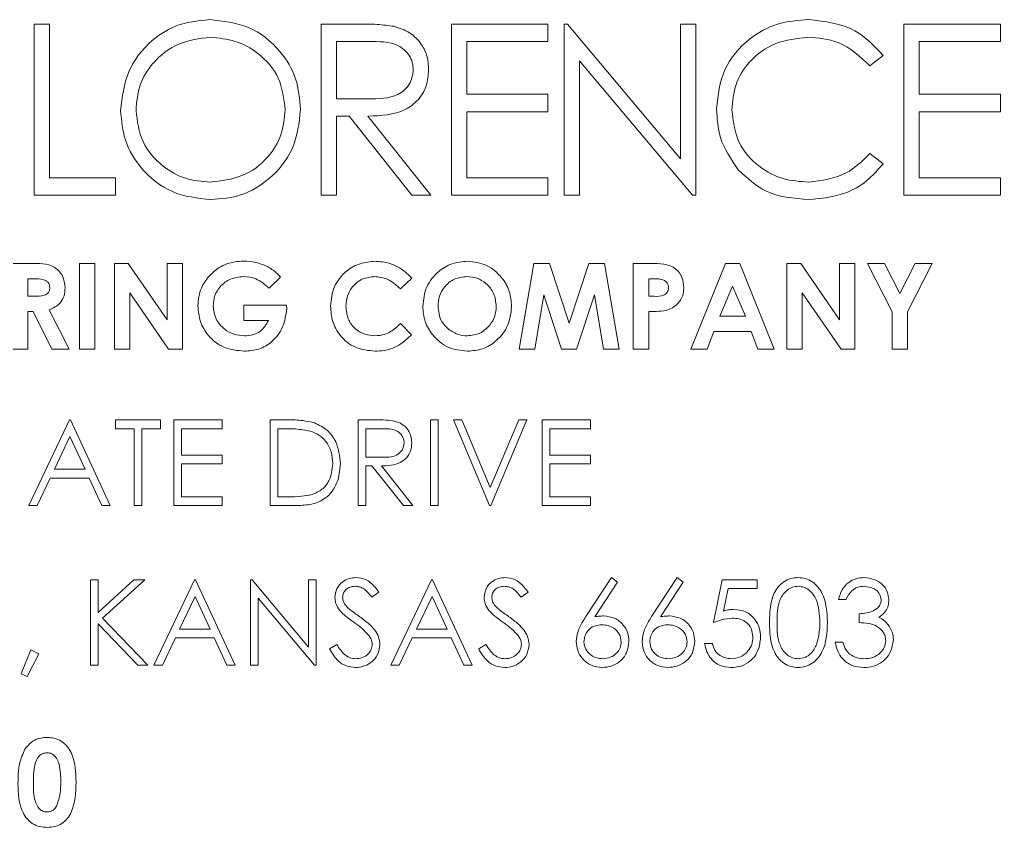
# Paper-space layout 'Layout1' of a CAD drawing. Header units: inches. Extents: x 1.4 to 42.2, y 1.7 to 32.5.
# Drawn here: x 34.5467 to 34.6756, y 29.7241 to 29.8302 of the extents above; entities that cross this region are included whole.
import ezdxf

# ---------------------------------------------------------------- set-up
doc = ezdxf.new("R2010")
doc.units = ezdxf.units.IN
doc.header["$MEASUREMENT"] = 0
doc.layers.add('SLD-0', color=179, linetype='Continuous')

psp = doc.layouts.get("Layout1")

# ---------------------------------------------------------------- linework, layer by layer
at = {"layer": 'SLD-0', "color": 179, "linetype": 'Continuous', "lineweight": 15}
for p, q in [((34.5486, 29.80716), (34.5486, 29.82966)), ((34.5486, 29.82966), (34.55061, 29.82966)), ((34.55061, 29.82966), (34.55061, 29.80947)), ((34.58633, 29.82966), (34.59083, 29.82966)), ((34.58633, 29.80716), (34.58633, 29.82966)), ((34.60346, 29.82966), (34.61615, 29.82966)), ((34.60346, 29.80716), (34.60346, 29.82966)), ((34.61615, 29.82966), (34.61615, 29.82735)), ((34.61829, 29.82966), (34.61871, 29.82966)), ((34.61829, 29.80716), (34.61829, 29.82966)), ((34.61871, 29.82966), (34.63358, 29.81195)), ((34.63358, 29.81195), (34.63358, 29.82966)), ((34.63358, 29.82966), (34.6356, 29.82966)), ((34.6356, 29.82966), (34.6356, 29.80716)), ((34.66294, 29.82966), (34.67563, 29.82966)), ((34.66294, 29.80716), (34.66294, 29.82966)), ((34.67563, 29.82966), (34.67563, 29.82735)), ((34.59256, 29.82735), (34.58835, 29.82735)), ((34.58835, 29.82735), (34.58835, 29.81985)), ((34.61615, 29.82735), (34.60548, 29.82735)), ((34.60548, 29.82735), (34.60548, 29.82043)), ((34.67563, 29.82735), (34.66496, 29.82735)), ((34.66496, 29.82735), (34.66496, 29.82043)), ((34.66023, 29.82553), (34.65846, 29.82418)), ((34.63514, 29.80716), (34.62031, 29.82483)), ((34.62031, 29.82483), (34.62031, 29.80716)), ((34.60548, 29.82043), (34.61615, 29.82043)), ((34.61615, 29.82043), (34.61615, 29.81812)), ((34.66496, 29.82043), (34.67563, 29.82043)), ((34.67563, 29.82043), (34.67563, 29.81812)), ((34.58835, 29.81985), (34.59246, 29.81982)), ((34.58999, 29.81755), (34.58835, 29.81755)), ((34.58835, 29.81755), (34.58835, 29.80716)), ((34.59825, 29.80716), (34.58999, 29.81755)), ((34.59248, 29.81755), (34.60075, 29.80716)), ((34.61615, 29.81812), (34.60548, 29.81812)), ((34.60548, 29.81812), (34.60548, 29.80947)), ((34.67563, 29.81812), (34.66496, 29.81812)), ((34.66496, 29.81812), (34.66496, 29.80947)), ((34.65846, 29.81264), (34.66023, 29.8113)), ((34.55061, 29.80947), (34.55927, 29.80947)), ((34.55927, 29.80947), (34.55927, 29.80716)), ((34.60548, 29.80947), (34.61615, 29.80947)), ((34.61615, 29.80947), (34.61615, 29.80716)), ((34.66496, 29.80947), (34.67563, 29.80947)), ((34.67563, 29.80947), (34.67563, 29.80716)), ((34.55927, 29.80716), (34.5486, 29.80716)), ((34.58835, 29.80716), (34.58633, 29.80716)), ((34.60075, 29.80716), (34.59825, 29.80716)), ((34.61615, 29.80716), (34.60346, 29.80716)), ((34.62031, 29.80716), (34.61829, 29.80716)), ((34.6356, 29.80716), (34.63514, 29.80716)), ((34.67563, 29.80716), (34.66294, 29.80716)), ((34.54574, 29.79821), (34.54809, 29.79821)), ((34.55454, 29.79821), (34.55656, 29.79821)), ((34.55454, 29.78696), (34.55454, 29.79821)), ((34.55656, 29.79821), (34.55656, 29.78696)), ((34.55915, 29.79821), (34.56097, 29.79821)), ((34.55915, 29.78696), (34.55915, 29.79821)), ((34.56097, 29.79821), (34.56607, 29.79081)), ((34.56607, 29.79081), (34.56607, 29.79821)), ((34.56607, 29.79821), (34.56809, 29.79821)), ((34.56809, 29.79821), (34.56809, 29.78696)), ((34.61237, 29.78696), (34.61427, 29.79821)), ((34.61427, 29.79821), (34.61637, 29.79821)), ((34.61637, 29.79821), (34.61894, 29.79037)), ((34.61894, 29.79037), (34.62152, 29.79821)), ((34.62152, 29.79821), (34.6236, 29.79821)), ((34.6236, 29.79821), (34.6255, 29.78696)), ((34.62737, 29.79821), (34.62963, 29.79821)), ((34.62737, 29.78696), (34.62737, 29.79821)), ((34.63494, 29.78696), (34.63949, 29.79821)), ((34.63949, 29.79821), (34.64136, 29.79821)), ((34.64136, 29.79821), (34.64591, 29.78696)), ((34.64757, 29.79821), (34.64938, 29.79821)), ((34.64757, 29.78696), (34.64757, 29.79821)), ((34.64938, 29.79821), (34.65449, 29.79081)), ((34.65449, 29.79821), (34.65651, 29.79821)), ((34.65449, 29.79081), (34.65449, 29.79821)), ((34.65651, 29.79821), (34.65651, 29.78696)), ((34.65817, 29.79821), (34.66041, 29.79821)), ((34.66141, 29.79184), (34.65817, 29.79821)), ((34.66041, 29.79821), (34.66242, 29.79427)), ((34.66242, 29.79427), (34.66443, 29.79821)), ((34.66668, 29.79821), (34.66343, 29.79184)), ((34.66443, 29.79821), (34.66668, 29.79821)), ((34.54844, 29.79619), (34.54776, 29.79619)), ((34.54776, 29.79619), (34.54776, 29.79389)), ((34.581, 29.79642), (34.57947, 29.79496)), ((34.59824, 29.79626), (34.59676, 29.79485)), ((34.63003, 29.79619), (34.62939, 29.79619)), ((34.62939, 29.79619), (34.62939, 29.79389)), ((34.56626, 29.78696), (34.56117, 29.79434)), ((34.56117, 29.79434), (34.56117, 29.78696)), ((34.64043, 29.7952), (34.63874, 29.79129)), ((34.64211, 29.79129), (34.64043, 29.7952)), ((34.65468, 29.78696), (34.64958, 29.79434)), ((34.64958, 29.79434), (34.64958, 29.78696)), ((34.54776, 29.79389), (34.54854, 29.79389)), ((34.61562, 29.79407), (34.61442, 29.78696)), ((34.61794, 29.78696), (34.61562, 29.79407)), ((34.62225, 29.79407), (34.61991, 29.78696)), ((34.62345, 29.78696), (34.62225, 29.79407)), ((34.62939, 29.79389), (34.63011, 29.79389)), ((34.54844, 29.79187), (34.54776, 29.79187)), ((34.54776, 29.79187), (34.54776, 29.78696)), ((34.55092, 29.78696), (34.54844, 29.79187)), ((34.55057, 29.7921), (34.55317, 29.78696)), ((34.57617, 29.79071), (34.57617, 29.79273)), ((34.57617, 29.79273), (34.58178, 29.79273)), ((34.58178, 29.79273), (34.5818, 29.79225)), ((34.62939, 29.79187), (34.62939, 29.78696)), ((34.66141, 29.78696), (34.66141, 29.79184)), ((34.66343, 29.79184), (34.66343, 29.78696)), ((34.5794, 29.79071), (34.57617, 29.79071)), ((34.63874, 29.79129), (34.64211, 29.79129)), ((34.59676, 29.79033), (34.59819, 29.78882)), ((34.63797, 29.78927), (34.6371, 29.78696)), ((34.64288, 29.78927), (34.63797, 29.78927)), ((34.64375, 29.78696), (34.64288, 29.78927)), ((34.54776, 29.78696), (34.54574, 29.78696)), ((34.55317, 29.78696), (34.55092, 29.78696)), ((34.55656, 29.78696), (34.55454, 29.78696)), ((34.56117, 29.78696), (34.55915, 29.78696)), ((34.56809, 29.78696), (34.56626, 29.78696)), ((34.61442, 29.78696), (34.61237, 29.78696)), ((34.61991, 29.78696), (34.61794, 29.78696)), ((34.6255, 29.78696), (34.62345, 29.78696)), ((34.62939, 29.78696), (34.62737, 29.78696)), ((34.6371, 29.78696), (34.63494, 29.78696)), ((34.64591, 29.78696), (34.64375, 29.78696)), ((34.64958, 29.78696), (34.64757, 29.78696)), ((34.65651, 29.78696), (34.65468, 29.78696)), ((34.66343, 29.78696), (34.66141, 29.78696)), ((34.5479, 29.7664), (34.55324, 29.77765)), ((34.55324, 29.77765), (34.55338, 29.77765)), ((34.55338, 29.77765), (34.55857, 29.7664)), ((34.5593, 29.77765), (34.56521, 29.77765)), ((34.5593, 29.77649), (34.5593, 29.77765)), ((34.56521, 29.77765), (34.56521, 29.77649)), ((34.56694, 29.7664), (34.56694, 29.77765)), ((34.56694, 29.77765), (34.57329, 29.77765)), ((34.57329, 29.77765), (34.57329, 29.77649)), ((34.57963, 29.7664), (34.57963, 29.77765)), ((34.57963, 29.77765), (34.5819, 29.77765)), ((34.59117, 29.77765), (34.59342, 29.77765)), ((34.59117, 29.7664), (34.59117, 29.77765)), ((34.60069, 29.77765), (34.6017, 29.77765)), ((34.60069, 29.7664), (34.60069, 29.77765)), ((34.6017, 29.77765), (34.6017, 29.7664)), ((34.60372, 29.77765), (34.6048, 29.77765)), ((34.60848, 29.7664), (34.60372, 29.77765)), ((34.6048, 29.77765), (34.60855, 29.76878)), ((34.60855, 29.76878), (34.6123, 29.77765)), ((34.61338, 29.77765), (34.60862, 29.7664)), ((34.6123, 29.77765), (34.61338, 29.77765)), ((34.6154, 29.7664), (34.6154, 29.77765)), ((34.6154, 29.77765), (34.62175, 29.77765)), ((34.62175, 29.77765), (34.62175, 29.77649)), ((34.56175, 29.77649), (34.5593, 29.77649)), ((34.56175, 29.7664), (34.56175, 29.77649)), ((34.56276, 29.77649), (34.56276, 29.7664)), ((34.56521, 29.77649), (34.56276, 29.77649)), ((34.56795, 29.77649), (34.56795, 29.77303)), ((34.57329, 29.77649), (34.56795, 29.77649)), ((34.58143, 29.77649), (34.58064, 29.77649)), ((34.58064, 29.77649), (34.58064, 29.76755)), ((34.59429, 29.77649), (34.59218, 29.77649)), ((34.59218, 29.77649), (34.59218, 29.77274)), ((34.61641, 29.77649), (34.61641, 29.77303)), ((34.62175, 29.77649), (34.61641, 29.77649)), ((34.5533, 29.77545), (34.55126, 29.77116)), ((34.55528, 29.77116), (34.5533, 29.77545)), ((34.56795, 29.77303), (34.57329, 29.77303)), ((34.57329, 29.77303), (34.57329, 29.77188)), ((34.59218, 29.77274), (34.59424, 29.77273)), ((34.61641, 29.77303), (34.62175, 29.77303)), ((34.62175, 29.77303), (34.62175, 29.77188)), ((34.55126, 29.77116), (34.55528, 29.77116)), ((34.57329, 29.77188), (34.56795, 29.77188)), ((34.56795, 29.77188), (34.56795, 29.76755)), ((34.593, 29.77159), (34.59218, 29.77159)), ((34.59218, 29.77159), (34.59218, 29.7664)), ((34.59713, 29.7664), (34.593, 29.77159)), ((34.59425, 29.77159), (34.59838, 29.7664)), ((34.62175, 29.77188), (34.61641, 29.77188)), ((34.61641, 29.77188), (34.61641, 29.76755)), ((34.55071, 29.77), (34.549, 29.7664)), ((34.55581, 29.77), (34.55071, 29.77)), ((34.55748, 29.7664), (34.55581, 29.77)), ((34.56795, 29.76755), (34.57329, 29.76755)), ((34.57329, 29.76755), (34.57329, 29.7664)), ((34.58064, 29.76755), (34.58193, 29.76755)), ((34.61641, 29.76755), (34.62175, 29.76755)), ((34.62175, 29.76755), (34.62175, 29.7664)), ((34.549, 29.7664), (34.5479, 29.7664)), ((34.55857, 29.7664), (34.55748, 29.7664)), ((34.56276, 29.7664), (34.56175, 29.7664)), ((34.57329, 29.7664), (34.56694, 29.7664)), ((34.58312, 29.7664), (34.57963, 29.7664)), ((34.59218, 29.7664), (34.59117, 29.7664)), ((34.59838, 29.7664), (34.59713, 29.7664)), ((34.6017, 29.7664), (34.60069, 29.7664)), ((34.60862, 29.7664), (34.60848, 29.7664)), ((34.62175, 29.7664), (34.6154, 29.7664)), ((34.62113, 29.7518), (34.62449, 29.75694)), ((34.62449, 29.75694), (34.62527, 29.75632)), ((34.62978, 29.7518), (34.63314, 29.75694)), ((34.63314, 29.75694), (34.63392, 29.75632)), ((34.55598, 29.75665), (34.55699, 29.75665)), ((34.55598, 29.7454), (34.55598, 29.75665)), ((34.55699, 29.75665), (34.55699, 29.75236)), ((34.55699, 29.75236), (34.56168, 29.75665)), ((34.56312, 29.75665), (34.55759, 29.7516)), ((34.56168, 29.75665), (34.56312, 29.75665)), ((34.56434, 29.7454), (34.56968, 29.75665)), ((34.56968, 29.75665), (34.56982, 29.75665)), ((34.56982, 29.75665), (34.57502, 29.7454)), ((34.57704, 29.75665), (34.57725, 29.75665)), ((34.57704, 29.7454), (34.57704, 29.75665)), ((34.57725, 29.75665), (34.58468, 29.74779)), ((34.58468, 29.74779), (34.58468, 29.75665)), ((34.58468, 29.75665), (34.58569, 29.75665)), ((34.58569, 29.75665), (34.58569, 29.7454)), ((34.5955, 29.7454), (34.60083, 29.75665)), ((34.60083, 29.75665), (34.60098, 29.75665)), ((34.60098, 29.75665), (34.60617, 29.7454)), ((34.62527, 29.75632), (34.62229, 29.75178)), ((34.63392, 29.75632), (34.63095, 29.75178)), ((34.6379, 29.75102), (34.63906, 29.75665)), ((34.63906, 29.75665), (34.64367, 29.75665)), ((34.64367, 29.75665), (34.64367, 29.75549)), ((34.56974, 29.75445), (34.5677, 29.75016)), ((34.57172, 29.75016), (34.56974, 29.75445)), ((34.59391, 29.75503), (34.593, 29.75434)), ((34.6009, 29.75445), (34.59886, 29.75016)), ((34.60288, 29.75016), (34.6009, 29.75445)), ((34.61353, 29.75503), (34.61261, 29.75434)), ((34.63984, 29.75549), (34.63924, 29.75253)), ((34.64367, 29.75549), (34.63984, 29.75549)), ((34.58546, 29.7454), (34.57805, 29.75423)), ((34.57805, 29.75423), (34.57805, 29.7454)), ((34.65535, 29.75405), (34.65434, 29.75405)), ((34.65708, 29.75102), (34.65708, 29.75218)), ((34.56221, 29.7454), (34.55699, 29.75083)), ((34.55699, 29.75083), (34.55699, 29.7454)), ((34.55759, 29.7516), (34.56355, 29.7454)), ((34.5677, 29.75016), (34.57172, 29.75016)), ((34.59886, 29.75016), (34.60288, 29.75016)), ((34.56716, 29.749), (34.56545, 29.7454)), ((34.57226, 29.749), (34.56716, 29.749)), ((34.57392, 29.7454), (34.57226, 29.749)), ((34.58742, 29.74757), (34.58837, 29.74814)), ((34.59831, 29.749), (34.5966, 29.7454)), ((34.60341, 29.749), (34.59831, 29.749)), ((34.60507, 29.7454), (34.60341, 29.749)), ((34.60704, 29.74757), (34.60799, 29.74814)), ((34.63675, 29.74828), (34.63776, 29.74828)), ((34.65391, 29.74843), (34.65492, 29.74843)), ((34.54689, 29.74428), (34.54817, 29.74742)), ((34.5492, 29.74692), (34.54765, 29.74395)), ((34.54817, 29.74742), (34.5492, 29.74692)), ((34.55699, 29.7454), (34.55598, 29.7454)), ((34.56355, 29.7454), (34.56221, 29.7454)), ((34.56545, 29.7454), (34.56434, 29.7454)), ((34.57502, 29.7454), (34.57392, 29.7454)), ((34.57805, 29.7454), (34.57704, 29.7454)), ((34.58569, 29.7454), (34.58546, 29.7454)), ((34.5966, 29.7454), (34.5955, 29.7454)), ((34.60617, 29.7454), (34.60507, 29.7454)), ((34.54765, 29.74395), (34.54689, 29.74428))]:
    psp.add_line(p, q, dxfattribs=at)
for points, knots in [([(34.55996, 29.81831), (34.56017, 29.82005), (34.56058, 29.82352), (34.56366, 29.82748), (34.56755, 29.82983), (34.57028, 29.8301), (34.57164, 29.83024)], [0, 0, 0, 0, 0.279737, 0.559332, 0.77968, 1, 1, 1, 1]), ([(34.57164, 29.83024), (34.57341, 29.83005), (34.57693, 29.82968), (34.58087, 29.82649), (34.58327, 29.82257), (34.5835, 29.81981), (34.58361, 29.81842)], [0, 0, 0, 0, 0.279771, 0.559363, 0.779571, 1, 1, 1, 1]), ([(34.59083, 29.82966), (34.59178, 29.82967), (34.59349, 29.82967), (34.59518, 29.82945), (34.59593, 29.82936)], [0, 0, 0, 0, 0.56024, 1, 1, 1, 1]), ([(34.59593, 29.82936), (34.59663, 29.82912), (34.59804, 29.82865), (34.59953, 29.82714), (34.60035, 29.82539), (34.60042, 29.82423), (34.60046, 29.82365)], [0, 0, 0, 0, 0.279795, 0.5595, 0.779628, 1, 1, 1, 1]), ([(34.63831, 29.81854), (34.63851, 29.82031), (34.63892, 29.82383), (34.64225, 29.8277), (34.64626, 29.82993), (34.64903, 29.83014), (34.65041, 29.83024)], [0, 0, 0, 0, 0.27951, 0.559074, 0.779371, 1, 1, 1, 1]), ([(34.65041, 29.83024), (34.65257, 29.83), (34.65643, 29.82957), (34.65907, 29.82677), (34.66023, 29.82553)], [0, 0, 0, 0, 0.55952, 1, 1, 1, 1]), ([(34.57174, 29.82793), (34.57032, 29.82775), (34.56748, 29.82738), (34.56423, 29.82487), (34.56229, 29.82168), (34.56208, 29.81944), (34.56198, 29.81832)], [0, 0, 0, 0, 0.279628, 0.559351, 0.779628, 1, 1, 1, 1]), ([(34.5816, 29.81843), (34.58142, 29.81985), (34.58108, 29.82271), (34.57834, 29.82581), (34.5751, 29.8276), (34.57286, 29.82782), (34.57174, 29.82793)], [0, 0, 0, 0, 0.279466, 0.558871, 0.779515, 1, 1, 1, 1]), ([(34.65029, 29.82793), (34.64885, 29.82777), (34.64598, 29.82744), (34.64263, 29.825), (34.64063, 29.82179), (34.64043, 29.81952), (34.64033, 29.81839)], [0, 0, 0, 0, 0.279856, 0.559519, 0.779681, 1, 1, 1, 1]), ([(34.65846, 29.82418), (34.65716, 29.82539), (34.65483, 29.82756), (34.65168, 29.82782), (34.65029, 29.82793)], [0, 0, 0, 0, 0.558425, 1, 1, 1, 1]), ([(34.59844, 29.82365), (34.59842, 29.82398), (34.59837, 29.82464), (34.59792, 29.82554), (34.59729, 29.8263), (34.59562, 29.8274), (34.59392, 29.82737), (34.59256, 29.82735)], [0, 0, 0, 0, 0.125306, 0.250608, 0.375961, 0.501276, 1, 1, 1, 1]), ([(34.59246, 29.81982), (34.59385, 29.81983), (34.59558, 29.81983), (34.59728, 29.82093), (34.59818, 29.82197), (34.59834, 29.82298), (34.59844, 29.82365)], [0, 0, 0, 0, 0.499824, 0.625497, 0.751221, 1, 1, 1, 1]), ([(34.60046, 29.82365), (34.6004, 29.82293), (34.60028, 29.82151), (34.59917, 29.81962), (34.59664, 29.81773), (34.59419, 29.81762), (34.59248, 29.81755)], [0, 0, 0, 0, 0.187133, 0.373987, 0.56091, 1, 1, 1, 1]), ([(34.57182, 29.80659), (34.57008, 29.80678), (34.56659, 29.80716), (34.56271, 29.81034), (34.56032, 29.81421), (34.56008, 29.81694), (34.55996, 29.81831)], [0, 0, 0, 0, 0.279663, 0.559351, 0.779635, 1, 1, 1, 1]), ([(34.56198, 29.81832), (34.56215, 29.8169), (34.5625, 29.81407), (34.56522, 29.81101), (34.5684, 29.80917), (34.57063, 29.80898), (34.57174, 29.80889)], [0, 0, 0, 0, 0.279413, 0.559077, 0.779478, 1, 1, 1, 1]), ([(34.57174, 29.80889), (34.57317, 29.80906), (34.57603, 29.80938), (34.57934, 29.81185), (34.58128, 29.81505), (34.58149, 29.8173), (34.5816, 29.81843)], [0, 0, 0, 0, 0.279832, 0.559387, 0.779669, 1, 1, 1, 1]), ([(34.58361, 29.81842), (34.58342, 29.81668), (34.58302, 29.81318), (34.57982, 29.80931), (34.57594, 29.80694), (34.5732, 29.8067), (34.57182, 29.80659)], [0, 0, 0, 0, 0.2796356, 0.5593411, 0.7795959, 1, 1, 1, 1]), ([(34.64116, 29.81052), (34.64023, 29.81188), (34.63856, 29.81432), (34.63839, 29.81725), (34.63831, 29.81854)], [0, 0, 0, 0, 0.559028, 1, 1, 1, 1]), ([(34.64033, 29.81839), (34.6405, 29.81693), (34.64084, 29.81402), (34.64366, 29.81089), (34.647, 29.80913), (34.64928, 29.80897), (34.65043, 29.80889)], [0, 0, 0, 0, 0.279433, 0.558917, 0.779285, 1, 1, 1, 1]), ([(34.65043, 29.80889), (34.65217, 29.80911), (34.65528, 29.80949), (34.65749, 29.81168), (34.65846, 29.81264)], [0, 0, 0, 0, 0.558779, 1, 1, 1, 1]), ([(34.66023, 29.8113), (34.65954, 29.81051), (34.65815, 29.80892), (34.65481, 29.80701), (34.6521, 29.80675), (34.65044, 29.80659)], [0, 0, 0, 0, 0.280412, 0.560799, 1, 1, 1, 1]), ([(34.65044, 29.80659), (34.64845, 29.80675), (34.64489, 29.80705), (34.6423, 29.80946), (34.64116, 29.81052)], [0, 0, 0, 0, 0.559801, 1, 1, 1, 1]), ([(34.54809, 29.79821), (34.5492, 29.79823), (34.5506, 29.79824), (34.55187, 29.79724), (34.55251, 29.79636), (34.5526, 29.79556), (34.55266, 29.79502)], [0, 0, 0, 0, 0.499006, 0.624642, 0.750355, 1, 1, 1, 1]), ([(34.57159, 29.79653), (34.57201, 29.79694), (34.5727, 29.79761), (34.57392, 29.79817), (34.57502, 29.79846), (34.57577, 29.79849), (34.57615, 29.7985)], [0, 0, 0, 0, 0.339488, 0.559583, 0.779759, 1, 1, 1, 1]), ([(34.57615, 29.7985), (34.57667, 29.79848), (34.57762, 29.79843), (34.5785, 29.79811), (34.57889, 29.79797)], [0, 0, 0, 0, 0.559869, 1, 1, 1, 1]), ([(34.58757, 29.79261), (34.58765, 29.79348), (34.58783, 29.79522), (34.58943, 29.79717), (34.59139, 29.7983), (34.59276, 29.79844), (34.59344, 29.7985)], [0, 0, 0, 0, 0.279818, 0.559034, 0.779561, 1, 1, 1, 1]), ([(34.59344, 29.7985), (34.59406, 29.79845), (34.59508, 29.79836), (34.59639, 29.79779), (34.59741, 29.79714), (34.59796, 29.79655), (34.59824, 29.79626)], [0, 0, 0, 0, 0.339469, 0.559682, 0.779853, 1, 1, 1, 1]), ([(34.59968, 29.79259), (34.59979, 29.79346), (34.59999, 29.79519), (34.60157, 29.79713), (34.6035, 29.7983), (34.60486, 29.79843), (34.60554, 29.7985)], [0, 0, 0, 0, 0.279629, 0.559212, 0.779671, 1, 1, 1, 1]), ([(34.60554, 29.7985), (34.60641, 29.79839), (34.60815, 29.79818), (34.61004, 29.79654), (34.6112, 29.7946), (34.61131, 29.79324), (34.61136, 29.79256)], [0, 0, 0, 0, 0.279367, 0.559182, 0.779517, 1, 1, 1, 1]), ([(34.62963, 29.79821), (34.63021, 29.79821), (34.63136, 29.7982), (34.63297, 29.79767), (34.63389, 29.79639), (34.63397, 29.79548), (34.63401, 29.79502)], [0, 0, 0, 0, 0.28183, 0.560225, 0.779694, 1, 1, 1, 1]), ([(34.57889, 29.79797), (34.57933, 29.79774), (34.58011, 29.79733), (34.58073, 29.7967), (34.581, 29.79642)], [0, 0, 0, 0, 0.559431, 1, 1, 1, 1]), ([(34.55064, 29.79505), (34.55063, 29.79516), (34.55061, 29.7954), (34.55043, 29.7957), (34.55016, 29.79594), (34.54951, 29.79622), (34.54892, 29.79621), (34.54844, 29.79619)], [0, 0, 0, 0, 0.124898, 0.249761, 0.37487, 0.500001, 1, 1, 1, 1]), ([(34.57011, 29.79265), (34.57019, 29.79345), (34.57033, 29.79489), (34.5712, 29.79603), (34.57159, 29.79653)], [0, 0, 0, 0, 0.559332, 1, 1, 1, 1]), ([(34.57609, 29.79648), (34.57551, 29.79642), (34.57436, 29.7963), (34.57306, 29.79528), (34.57225, 29.79401), (34.57217, 29.7931), (34.57213, 29.79265)], [0, 0, 0, 0, 0.279799, 0.559406, 0.779644, 1, 1, 1, 1]), ([(34.57947, 29.79496), (34.57892, 29.79544), (34.57794, 29.7963), (34.57666, 29.79643), (34.57609, 29.79648)], [0, 0, 0, 0, 0.559564, 1, 1, 1, 1]), ([(34.59336, 29.79648), (34.59279, 29.79642), (34.59166, 29.79629), (34.59042, 29.79522), (34.58969, 29.79394), (34.58962, 29.79306), (34.58958, 29.79261)], [0, 0, 0, 0, 0.279517, 0.559147, 0.779453, 1, 1, 1, 1]), ([(34.59676, 29.79485), (34.59621, 29.79536), (34.59524, 29.79626), (34.59394, 29.79642), (34.59336, 29.79648)], [0, 0, 0, 0, 0.560027, 1, 1, 1, 1]), ([(34.60551, 29.79648), (34.60494, 29.79642), (34.60379, 29.79629), (34.60253, 29.79522), (34.6018, 29.79392), (34.60173, 29.79302), (34.6017, 29.79257)], [0, 0, 0, 0, 0.2795956, 0.5591239, 0.7793435, 1, 1, 1, 1]), ([(34.60934, 29.79258), (34.60928, 29.79315), (34.60916, 29.7943), (34.60812, 29.79557), (34.60686, 29.79636), (34.60596, 29.79644), (34.60551, 29.79648)], [0, 0, 0, 0, 0.279757, 0.559474, 0.779669, 1, 1, 1, 1]), ([(34.63146, 29.79597), (34.6312, 29.79605), (34.63073, 29.7962), (34.63024, 29.7962), (34.63003, 29.79619)], [0, 0, 0, 0, 0.558529, 1, 1, 1, 1]), ([(34.63199, 29.79502), (34.63198, 29.79513), (34.63197, 29.79534), (34.63182, 29.79571), (34.6316, 29.79587), (34.63146, 29.79597)], [0, 0, 0, 0, 0.2812872, 0.5618577, 1, 1, 1, 1]), ([(34.54854, 29.79389), (34.549, 29.79389), (34.54958, 29.7939), (34.55022, 29.79415), (34.55048, 29.79438), (34.55062, 29.7947), (34.55064, 29.79493), (34.55064, 29.79505)], [0, 0, 0, 0, 0.500152, 0.625307, 0.749979, 0.874798, 1, 1, 1, 1]), ([(34.55266, 29.79502), (34.55264, 29.79466), (34.55259, 29.79394), (34.55195, 29.79275), (34.55109, 29.79235), (34.55057, 29.7921)], [0, 0, 0, 0, 0.281134, 0.561323, 1, 1, 1, 1]), ([(34.63011, 29.79389), (34.63054, 29.79387), (34.63108, 29.79386), (34.63163, 29.79417), (34.63184, 29.79441), (34.63197, 29.79471), (34.63198, 29.79492), (34.63199, 29.79502)], [0, 0, 0, 0, 0.499366, 0.624528, 0.749757, 0.874798, 1, 1, 1, 1]), ([(34.63401, 29.79502), (34.63398, 29.79463), (34.63392, 29.79387), (34.63332, 29.79294), (34.63254, 29.79234), (34.63197, 29.79214), (34.63168, 29.79204)], [0, 0, 0, 0, 0.2799649, 0.5592612, 0.7795532, 1, 1, 1, 1]), ([(34.5762, 29.78668), (34.57531, 29.78676), (34.57352, 29.78694), (34.57148, 29.78853), (34.57032, 29.79055), (34.57018, 29.79195), (34.57011, 29.79265)], [0, 0, 0, 0, 0.2799283, 0.5591487, 0.7795459, 1, 1, 1, 1]), ([(34.57213, 29.79265), (34.57221, 29.79205), (34.57235, 29.79086), (34.57349, 29.78956), (34.57484, 29.78881), (34.57577, 29.78873), (34.57624, 29.78869)], [0, 0, 0, 0, 0.279413, 0.559121, 0.77944, 1, 1, 1, 1]), ([(34.5818, 29.79225), (34.58168, 29.79143), (34.58146, 29.78979), (34.58002, 29.7879), (34.57815, 29.78682), (34.57685, 29.78672), (34.5762, 29.78668)], [0, 0, 0, 0, 0.279581, 0.559358, 0.779434, 1, 1, 1, 1]), ([(34.59341, 29.78668), (34.59253, 29.78676), (34.59078, 29.78694), (34.58881, 29.78854), (34.58771, 29.79054), (34.58761, 29.79192), (34.58757, 29.79261)], [0, 0, 0, 0, 0.279828, 0.559131, 0.779377, 1, 1, 1, 1]), ([(34.58958, 29.79261), (34.58964, 29.79204), (34.58974, 29.79089), (34.59075, 29.78956), (34.59205, 29.78881), (34.59295, 29.78873), (34.5934, 29.78869)], [0, 0, 0, 0, 0.280045, 0.559233, 0.779527, 1, 1, 1, 1]), ([(34.60556, 29.78668), (34.60469, 29.78677), (34.60294, 29.78696), (34.60103, 29.7886), (34.59986, 29.79054), (34.59974, 29.79191), (34.59968, 29.79259)], [0, 0, 0, 0, 0.279621, 0.559167, 0.779556, 1, 1, 1, 1]), ([(34.6017, 29.79257), (34.60177, 29.79191), (34.60188, 29.79074), (34.60272, 29.78992), (34.60308, 29.78956)], [0, 0, 0, 0, 0.559398, 1, 1, 1, 1]), ([(34.60555, 29.78869), (34.60612, 29.78876), (34.60726, 29.7889), (34.60849, 29.78997), (34.60924, 29.79124), (34.60931, 29.79214), (34.60934, 29.79258)], [0, 0, 0, 0, 0.279468, 0.559204, 0.77949, 1, 1, 1, 1]), ([(34.61136, 29.79256), (34.61127, 29.79169), (34.61108, 29.78997), (34.6095, 29.78804), (34.60759, 29.78685), (34.60624, 29.78673), (34.60556, 29.78668)], [0, 0, 0, 0, 0.279676, 0.559361, 0.77962, 1, 1, 1, 1]), ([(34.63168, 29.79204), (34.63126, 29.79198), (34.6305, 29.79187), (34.62973, 29.79187), (34.62939, 29.79187)], [0, 0, 0, 0, 0.559604, 1, 1, 1, 1]), ([(34.57624, 29.78869), (34.57662, 29.78872), (34.57736, 29.78876), (34.57861, 29.78935), (34.5791, 29.7902), (34.5794, 29.79071)], [0, 0, 0, 0, 0.281122, 0.561412, 1, 1, 1, 1]), ([(34.5934, 29.78869), (34.59384, 29.78873), (34.59456, 29.78878), (34.59547, 29.78923), (34.59615, 29.78974), (34.59656, 29.79013), (34.59676, 29.79033)], [0, 0, 0, 0, 0.339419, 0.559373, 0.779603, 1, 1, 1, 1]), ([(34.60308, 29.78956), (34.60351, 29.78928), (34.60426, 29.78878), (34.60516, 29.78872), (34.60555, 29.78869)], [0, 0, 0, 0, 0.55937, 1, 1, 1, 1]), ([(34.59819, 29.78882), (34.59774, 29.7884), (34.597, 29.78772), (34.59575, 29.78704), (34.5946, 29.78672), (34.5938, 29.78669), (34.59341, 29.78668)], [0, 0, 0, 0, 0.340047, 0.559982, 0.779921, 1, 1, 1, 1]), ([(34.5819, 29.77765), (34.58258, 29.77765), (34.58379, 29.77764), (34.58496, 29.77736), (34.58547, 29.77724)], [0, 0, 0, 0, 0.56044, 1, 1, 1, 1]), ([(34.59342, 29.77765), (34.5939, 29.77765), (34.59475, 29.77765), (34.5956, 29.77754), (34.59597, 29.77749)], [0, 0, 0, 0, 0.560241, 1, 1, 1, 1]), ([(34.58489, 29.77618), (34.58425, 29.77629), (34.58311, 29.77649), (34.58194, 29.77649), (34.58143, 29.77649)], [0, 0, 0, 0, 0.559542, 1, 1, 1, 1]), ([(34.58547, 29.77724), (34.58605, 29.77696), (34.58719, 29.77641), (34.58858, 29.77451), (34.58876, 29.77288), (34.58886, 29.77188)], [0, 0, 0, 0, 0.280268, 0.560728, 1, 1, 1, 1]), ([(34.59723, 29.77464), (34.59722, 29.7748), (34.59719, 29.77513), (34.59697, 29.77558), (34.59665, 29.77596), (34.59582, 29.77651), (34.59497, 29.7765), (34.59429, 29.77649)], [0, 0, 0, 0, 0.1253398, 0.2506404, 0.375987, 0.5012822, 1, 1, 1, 1]), ([(34.59597, 29.77749), (34.59632, 29.77738), (34.59703, 29.77714), (34.59777, 29.77638), (34.59818, 29.77551), (34.59822, 29.77493), (34.59824, 29.77464)], [0, 0, 0, 0, 0.279812, 0.559496, 0.779661, 1, 1, 1, 1]), ([(34.58785, 29.77188), (34.58782, 29.77241), (34.58774, 29.77346), (34.58705, 29.77479), (34.58605, 29.77573), (34.58528, 29.77603), (34.58489, 29.77618)], [0, 0, 0, 0, 0.280182, 0.559777, 0.779795, 1, 1, 1, 1]), ([(34.59424, 29.77273), (34.59493, 29.77273), (34.5958, 29.77273), (34.59665, 29.77328), (34.5971, 29.7738), (34.59718, 29.7743), (34.59723, 29.77464)], [0, 0, 0, 0, 0.499821, 0.625494, 0.751221, 1, 1, 1, 1]), ([(34.59824, 29.77464), (34.59821, 29.77428), (34.59815, 29.77357), (34.59759, 29.77263), (34.59633, 29.77168), (34.59511, 29.77163), (34.59425, 29.77159)], [0, 0, 0, 0, 0.187132, 0.374006, 0.560912, 1, 1, 1, 1]), ([(34.58886, 29.77188), (34.58878, 29.77103), (34.58862, 29.76935), (34.58716, 29.76734), (34.58511, 29.76646), (34.58378, 29.76642), (34.58312, 29.7664)], [0, 0, 0, 0, 0.2801371, 0.5592463, 0.778836, 1, 1, 1, 1]), ([(34.58515, 29.76784), (34.5856, 29.76803), (34.5865, 29.76843), (34.58763, 29.76985), (34.58777, 29.77111), (34.58785, 29.77188)], [0, 0, 0, 0, 0.280517, 0.561027, 1, 1, 1, 1]), ([(34.58193, 29.76755), (34.58254, 29.76755), (34.58362, 29.76755), (34.58468, 29.76775), (34.58515, 29.76784)], [0, 0, 0, 0, 0.56043, 1, 1, 1, 1]), ([(34.58814, 29.75431), (34.58819, 29.75471), (34.58829, 29.75551), (34.58906, 29.75637), (34.58998, 29.75685), (34.5906, 29.75691), (34.59091, 29.75694)], [0, 0, 0, 0, 0.27958, 0.55882, 0.779379, 1, 1, 1, 1]), ([(34.59091, 29.75694), (34.59134, 29.75689), (34.59203, 29.7568), (34.59285, 29.75626), (34.59342, 29.75568), (34.59375, 29.75525), (34.59391, 29.75503)], [0, 0, 0, 0, 0.338727, 0.558847, 0.779366, 1, 1, 1, 1]), ([(34.60776, 29.75431), (34.60781, 29.75471), (34.6079, 29.75551), (34.60867, 29.75637), (34.60959, 29.75685), (34.61022, 29.75691), (34.61053, 29.75694)], [0, 0, 0, 0, 0.27958, 0.558824, 0.779383, 1, 1, 1, 1]), ([(34.61053, 29.75694), (34.61095, 29.75689), (34.61165, 29.7568), (34.61246, 29.75626), (34.61304, 29.75568), (34.61336, 29.75525), (34.61353, 29.75503)], [0, 0, 0, 0, 0.338726, 0.558841, 0.779366, 1, 1, 1, 1]), ([(34.64526, 29.75102), (34.6453, 29.75236), (34.64536, 29.75404), (34.6464, 29.75573), (34.64713, 29.7564), (34.64803, 29.75685), (34.64869, 29.75691), (34.64902, 29.75694)], [0, 0, 0, 0, 0.498693, 0.624176, 0.74946, 0.874743, 1, 1, 1, 1]), ([(34.64902, 29.75694), (34.64935, 29.75691), (34.65001, 29.75686), (34.65122, 29.75627), (34.65274, 29.75439), (34.65284, 29.75237), (34.6529, 29.75102)], [0, 0, 0, 0, 0.1255994, 0.2511905, 0.5005775, 1, 1, 1, 1]), ([(34.65434, 29.75405), (34.65447, 29.75448), (34.65473, 29.75535), (34.65559, 29.7563), (34.65663, 29.75685), (34.65734, 29.75691), (34.65769, 29.75694)], [0, 0, 0, 0, 0.280282, 0.5596587, 0.7797517, 1, 1, 1, 1]), ([(34.65769, 29.75694), (34.65815, 29.75689), (34.65906, 29.75679), (34.66015, 29.75607), (34.66084, 29.75508), (34.66093, 29.75437), (34.66098, 29.75401)], [0, 0, 0, 0, 0.280073, 0.559862, 0.780094, 1, 1, 1, 1]), ([(34.5908, 29.75578), (34.59057, 29.75576), (34.59012, 29.75573), (34.58957, 29.75538), (34.58921, 29.7549), (34.58917, 29.75454), (34.58915, 29.75436)], [0, 0, 0, 0, 0.280293, 0.559965, 0.77997, 1, 1, 1, 1]), ([(34.593, 29.75434), (34.5928, 29.75458), (34.59248, 29.75498), (34.59196, 29.75546), (34.5914, 29.75573), (34.591, 29.75577), (34.5908, 29.75578)], [0, 0, 0, 0, 0.340423, 0.560489, 0.780189, 1, 1, 1, 1]), ([(34.61042, 29.75578), (34.61019, 29.75576), (34.60973, 29.75573), (34.60918, 29.75538), (34.60882, 29.7549), (34.60879, 29.75454), (34.60877, 29.75436)], [0, 0, 0, 0, 0.280294, 0.559965, 0.779971, 1, 1, 1, 1]), ([(34.61261, 29.75434), (34.61242, 29.75458), (34.6121, 29.75498), (34.61157, 29.75546), (34.61102, 29.75573), (34.61062, 29.75577), (34.61042, 29.75578)], [0, 0, 0, 0, 0.340423, 0.560489, 0.780189, 1, 1, 1, 1]), ([(34.64905, 29.75578), (34.64879, 29.75576), (34.64828, 29.7557), (34.64759, 29.75531), (34.64705, 29.75476), (34.6463, 29.75338), (34.64628, 29.75207), (34.64627, 29.75102)], [0, 0, 0, 0, 0.125137, 0.250414, 0.375507, 0.500857, 1, 1, 1, 1]), ([(34.65189, 29.75102), (34.65185, 29.75207), (34.65179, 29.75363), (34.65074, 29.75518), (34.64982, 29.7557), (34.64931, 29.75575), (34.64905, 29.75578)], [0, 0, 0, 0, 0.500058, 0.749014, 0.874596, 1, 1, 1, 1]), ([(34.65771, 29.75578), (34.65741, 29.75576), (34.65683, 29.75571), (34.6559, 29.75515), (34.65556, 29.75447), (34.65535, 29.75405)], [0, 0, 0, 0, 0.280617, 0.560352, 1, 1, 1, 1]), ([(34.65997, 29.75402), (34.65991, 29.75431), (34.6598, 29.7549), (34.65894, 29.75563), (34.65817, 29.75572), (34.65771, 29.75578)], [0, 0, 0, 0, 0.278818, 0.56005, 1, 1, 1, 1]), ([(34.58915, 29.75436), (34.58916, 29.7542), (34.58919, 29.75389), (34.58943, 29.75337), (34.58972, 29.75308), (34.58989, 29.7529)], [0, 0, 0, 0, 0.279909, 0.559784, 1, 1, 1, 1]), ([(34.60877, 29.75436), (34.60878, 29.7542), (34.60881, 29.75389), (34.60905, 29.75337), (34.60933, 29.75308), (34.60951, 29.7529)], [0, 0, 0, 0, 0.279908, 0.559778, 1, 1, 1, 1]), ([(34.58877, 29.7526), (34.58857, 29.75289), (34.58822, 29.75341), (34.58817, 29.75403), (34.58814, 29.75431)], [0, 0, 0, 0, 0.559973, 1, 1, 1, 1]), ([(34.60839, 29.7526), (34.60819, 29.75289), (34.60783, 29.75341), (34.60778, 29.75403), (34.60776, 29.75431)], [0, 0, 0, 0, 0.55997, 1, 1, 1, 1]), ([(34.65708, 29.75218), (34.65772, 29.75223), (34.65867, 29.75232), (34.6596, 29.75298), (34.65992, 29.75354), (34.65995, 29.75386), (34.65997, 29.75402)], [0, 0, 0, 0, 0.499399, 0.748996, 0.874513, 1, 1, 1, 1]), ([(34.66098, 29.75401), (34.66096, 29.75375), (34.66092, 29.75323), (34.66052, 29.75237), (34.65999, 29.75195), (34.65966, 29.7517)], [0, 0, 0, 0, 0.280501, 0.560749, 1, 1, 1, 1]), ([(34.59061, 29.75107), (34.59025, 29.75133), (34.58959, 29.75179), (34.58902, 29.75235), (34.58877, 29.7526)], [0, 0, 0, 0, 0.560439, 1, 1, 1, 1]), ([(34.58989, 29.7529), (34.59017, 29.75269), (34.59067, 29.7523), (34.59118, 29.75194), (34.59141, 29.75178)], [0, 0, 0, 0, 0.55985, 1, 1, 1, 1]), ([(34.59141, 29.75178), (34.59183, 29.75147), (34.59253, 29.75094), (34.59338, 29.75007), (34.59393, 29.74918), (34.59401, 29.74849), (34.59406, 29.74815)], [0, 0, 0, 0, 0.340519, 0.560683, 0.780571, 1, 1, 1, 1]), ([(34.61023, 29.75107), (34.60986, 29.75133), (34.60921, 29.75179), (34.60864, 29.75235), (34.60839, 29.7526)], [0, 0, 0, 0, 0.560442, 1, 1, 1, 1]), ([(34.60951, 29.7529), (34.60979, 29.75269), (34.61028, 29.7523), (34.61079, 29.75194), (34.61102, 29.75178)], [0, 0, 0, 0, 0.559855, 1, 1, 1, 1]), ([(34.61102, 29.75178), (34.61145, 29.75147), (34.61214, 29.75094), (34.61299, 29.75007), (34.61354, 29.74918), (34.61363, 29.74849), (34.61367, 29.74815)], [0, 0, 0, 0, 0.340519, 0.560683, 0.780571, 1, 1, 1, 1]), ([(34.61987, 29.74853), (34.61991, 29.74894), (34.61998, 29.7496), (34.62034, 29.75046), (34.62071, 29.75114), (34.62099, 29.75158), (34.62113, 29.7518)], [0, 0, 0, 0, 0.339391, 0.559533, 0.779771, 1, 1, 1, 1]), ([(34.62229, 29.75178), (34.62251, 29.75181), (34.6229, 29.75187), (34.62329, 29.75188), (34.62346, 29.75189)], [0, 0, 0, 0, 0.55989, 1, 1, 1, 1]), ([(34.62346, 29.75189), (34.62395, 29.75183), (34.62494, 29.75172), (34.62603, 29.75082), (34.6267, 29.74972), (34.62676, 29.74894), (34.6268, 29.74855)], [0, 0, 0, 0, 0.279626, 0.559311, 0.779479, 1, 1, 1, 1]), ([(34.62853, 29.74853), (34.62857, 29.74894), (34.62863, 29.7496), (34.62899, 29.75046), (34.62936, 29.75114), (34.62964, 29.75158), (34.62978, 29.7518)], [0, 0, 0, 0, 0.339392, 0.559533, 0.779772, 1, 1, 1, 1]), ([(34.63095, 29.75178), (34.63116, 29.75181), (34.63155, 29.75187), (34.63194, 29.75188), (34.63211, 29.75189)], [0, 0, 0, 0, 0.5599213, 1, 1, 1, 1]), ([(34.63211, 29.75189), (34.6326, 29.75183), (34.63359, 29.75172), (34.63469, 29.75082), (34.63535, 29.74972), (34.63542, 29.74894), (34.63545, 29.74855)], [0, 0, 0, 0, 0.279632, 0.559315, 0.779479, 1, 1, 1, 1]), ([(34.63924, 29.75253), (34.63948, 29.7526), (34.63992, 29.75272), (34.64037, 29.75274), (34.64056, 29.75275)], [0, 0, 0, 0, 0.560052, 1, 1, 1, 1]), ([(34.64056, 29.75275), (34.6411, 29.7527), (34.64218, 29.75258), (34.64336, 29.75157), (34.64402, 29.75034), (34.64407, 29.74949), (34.6441, 29.74907)], [0, 0, 0, 0, 0.279702, 0.559026, 0.779316, 1, 1, 1, 1]), ([(34.59264, 29.74927), (34.5923, 29.74964), (34.59168, 29.75031), (34.59094, 29.75083), (34.59061, 29.75107)], [0, 0, 0, 0, 0.559495, 1, 1, 1, 1]), ([(34.61226, 29.74927), (34.61191, 29.74964), (34.61129, 29.75031), (34.61055, 29.75083), (34.61023, 29.75107)], [0, 0, 0, 0, 0.559493, 1, 1, 1, 1]), ([(34.62325, 29.75073), (34.6229, 29.7507), (34.62222, 29.75065), (34.62143, 29.75005), (34.62096, 29.7493), (34.62091, 29.74876), (34.62088, 29.74849)], [0, 0, 0, 0, 0.280122, 0.559489, 0.779714, 1, 1, 1, 1]), ([(34.62579, 29.74849), (34.62573, 29.74885), (34.62563, 29.74955), (34.62489, 29.75026), (34.62408, 29.75067), (34.62352, 29.75071), (34.62325, 29.75073)], [0, 0, 0, 0, 0.278749, 0.558606, 0.779139, 1, 1, 1, 1]), ([(34.6319, 29.75073), (34.63156, 29.7507), (34.63087, 29.75065), (34.63009, 29.75005), (34.62961, 29.7493), (34.62956, 29.74876), (34.62954, 29.74849)], [0, 0, 0, 0, 0.280122, 0.559489, 0.779714, 1, 1, 1, 1]), ([(34.63444, 29.74849), (34.63439, 29.74885), (34.63428, 29.74955), (34.63355, 29.75026), (34.63273, 29.75067), (34.63218, 29.75071), (34.6319, 29.75073)], [0, 0, 0, 0, 0.278747, 0.558605, 0.779138, 1, 1, 1, 1]), ([(34.64038, 29.7516), (34.6399, 29.75155), (34.63905, 29.75146), (34.63825, 29.75116), (34.6379, 29.75102)], [0, 0, 0, 0, 0.559401, 1, 1, 1, 1]), ([(34.64309, 29.74911), (34.64305, 29.7495), (34.64297, 29.75028), (34.64221, 29.75113), (34.64129, 29.75155), (34.64069, 29.75158), (34.64038, 29.7516)], [0, 0, 0, 0, 0.279597, 0.558627, 0.779055, 1, 1, 1, 1]), ([(34.64902, 29.74511), (34.64869, 29.74513), (34.64803, 29.74519), (34.64684, 29.74578), (34.64536, 29.74767), (34.6453, 29.74968), (34.64526, 29.75102)], [0, 0, 0, 0, 0.125551, 0.251099, 0.50024, 1, 1, 1, 1]), ([(34.64627, 29.75102), (34.64628, 29.74997), (34.64629, 29.7484), (34.64737, 29.74686), (34.64828, 29.74635), (34.6488, 29.74629), (34.64905, 29.74626)], [0, 0, 0, 0, 0.500285, 0.749081, 0.874604, 1, 1, 1, 1]), ([(34.6529, 29.75102), (34.65284, 29.74967), (34.65274, 29.74764), (34.65122, 29.74578), (34.65001, 29.74519), (34.64935, 29.74513), (34.64902, 29.74511)], [0, 0, 0, 0, 0.499399, 0.748755, 0.874369, 1, 1, 1, 1]), ([(34.65147, 29.74819), (34.65161, 29.74871), (34.65187, 29.74964), (34.65188, 29.7506), (34.65189, 29.75102)], [0, 0, 0, 0, 0.5596399, 1, 1, 1, 1]), ([(34.66055, 29.74864), (34.66053, 29.74884), (34.6605, 29.74923), (34.66015, 29.74994), (34.6591, 29.75091), (34.65789, 29.75098), (34.65708, 29.75102)], [0, 0, 0, 0, 0.125569, 0.2512149, 0.500597, 1, 1, 1, 1]), ([(34.65966, 29.7517), (34.65993, 29.75156), (34.66039, 29.75132), (34.66073, 29.75091), (34.66088, 29.75074)], [0, 0, 0, 0, 0.559785, 1, 1, 1, 1]), ([(34.66088, 29.75074), (34.6611, 29.75039), (34.66149, 29.74978), (34.66153, 29.74906), (34.66156, 29.74874)], [0, 0, 0, 0, 0.559327, 1, 1, 1, 1]), ([(34.59305, 29.74817), (34.59302, 29.74839), (34.59297, 29.74879), (34.59274, 29.74913), (34.59264, 29.74927)], [0, 0, 0, 0, 0.558967, 1, 1, 1, 1]), ([(34.61266, 29.74817), (34.61263, 29.74839), (34.61258, 29.74879), (34.61236, 29.74913), (34.61226, 29.74927)], [0, 0, 0, 0, 0.558967, 1, 1, 1, 1]), ([(34.58837, 29.74814), (34.58871, 29.74762), (34.58917, 29.74691), (34.59013, 29.74634), (34.5906, 29.74629), (34.59084, 29.74626)], [0, 0, 0, 0, 0.5593, 0.779772, 1, 1, 1, 1]), ([(34.59084, 29.74626), (34.59114, 29.74629), (34.59175, 29.74635), (34.59249, 29.74681), (34.59296, 29.74746), (34.59302, 29.74793), (34.59305, 29.74817)], [0, 0, 0, 0, 0.28027, 0.560147, 0.780151, 1, 1, 1, 1]), ([(34.59406, 29.74815), (34.59399, 29.74769), (34.59387, 29.74677), (34.59297, 29.74579), (34.59193, 29.7452), (34.5912, 29.74514), (34.59084, 29.74511)], [0, 0, 0, 0, 0.279203, 0.559101, 0.779452, 1, 1, 1, 1]), ([(34.60799, 29.74814), (34.60832, 29.74762), (34.60879, 29.74691), (34.60974, 29.74634), (34.61022, 29.74629), (34.61046, 29.74626)], [0, 0, 0, 0, 0.5593, 0.779772, 1, 1, 1, 1]), ([(34.61046, 29.74626), (34.61076, 29.74629), (34.61136, 29.74635), (34.6121, 29.74681), (34.61257, 29.74746), (34.61263, 29.74793), (34.61266, 29.74817)], [0, 0, 0, 0, 0.280266, 0.560148, 0.78015, 1, 1, 1, 1]), ([(34.61367, 29.74815), (34.61361, 29.74769), (34.61348, 29.74677), (34.61258, 29.74579), (34.61154, 29.7452), (34.61082, 29.74514), (34.61046, 29.74511)], [0, 0, 0, 0, 0.279204, 0.5591, 0.779455, 1, 1, 1, 1]), ([(34.62328, 29.74511), (34.62278, 29.74517), (34.62177, 29.74529), (34.62063, 29.7462), (34.61999, 29.74735), (34.61991, 29.74814), (34.61987, 29.74853)], [0, 0, 0, 0, 0.279676, 0.5591, 0.779599, 1, 1, 1, 1]), ([(34.62088, 29.74849), (34.62093, 29.74815), (34.62103, 29.74746), (34.62173, 29.74674), (34.62252, 29.74632), (34.62306, 29.74628), (34.62333, 29.74626)], [0, 0, 0, 0, 0.2790602, 0.5588268, 0.7793042, 1, 1, 1, 1]), ([(34.6268, 29.74855), (34.62674, 29.74804), (34.62662, 29.74701), (34.62566, 29.74587), (34.62449, 29.74522), (34.62368, 29.74515), (34.62328, 29.74511)], [0, 0, 0, 0, 0.279612, 0.55894, 0.77947, 1, 1, 1, 1]), ([(34.62333, 29.74626), (34.62368, 29.7463), (34.62437, 29.74637), (34.62517, 29.74694), (34.6257, 29.74768), (34.62576, 29.74822), (34.62579, 29.74849)], [0, 0, 0, 0, 0.280031, 0.559856, 0.780023, 1, 1, 1, 1]), ([(34.63193, 29.74511), (34.63143, 29.74517), (34.63042, 29.74529), (34.62929, 29.7462), (34.62864, 29.74735), (34.62857, 29.74814), (34.62853, 29.74853)], [0, 0, 0, 0, 0.279675, 0.559103, 0.779599, 1, 1, 1, 1]), ([(34.62954, 29.74849), (34.62958, 29.74815), (34.62968, 29.74746), (34.63038, 29.74674), (34.63117, 29.74632), (34.63172, 29.74628), (34.63199, 29.74626)], [0, 0, 0, 0, 0.2790602, 0.5588268, 0.7793042, 1, 1, 1, 1]), ([(34.63545, 29.74855), (34.63539, 29.74804), (34.63528, 29.74701), (34.63432, 29.74587), (34.63314, 29.74522), (34.63234, 29.74515), (34.63193, 29.74511)], [0, 0, 0, 0, 0.279612, 0.55894, 0.779477, 1, 1, 1, 1]), ([(34.63199, 29.74626), (34.63233, 29.7463), (34.63302, 29.74637), (34.63383, 29.74694), (34.63435, 29.74768), (34.63441, 29.74822), (34.63444, 29.74849)], [0, 0, 0, 0, 0.2800233, 0.5598583, 0.7800219, 1, 1, 1, 1]), ([(34.64018, 29.74511), (34.6397, 29.74516), (34.63873, 29.74526), (34.63764, 29.74612), (34.63697, 29.74717), (34.63682, 29.74791), (34.63675, 29.74828)], [0, 0, 0, 0, 0.279638, 0.559019, 0.779393, 1, 1, 1, 1]), ([(34.63776, 29.74828), (34.63784, 29.74796), (34.63802, 29.74733), (34.63871, 29.74669), (34.63947, 29.74633), (34.63998, 29.74628), (34.64024, 29.74626)], [0, 0, 0, 0, 0.280029, 0.559151, 0.779587, 1, 1, 1, 1]), ([(34.6441, 29.74907), (34.64404, 29.74849), (34.64391, 29.74732), (34.6429, 29.74597), (34.64156, 29.74521), (34.64064, 29.74514), (34.64018, 29.74511)], [0, 0, 0, 0, 0.279875, 0.559279, 0.77943, 1, 1, 1, 1]), ([(34.64024, 29.74626), (34.64066, 29.74631), (34.6415, 29.74641), (34.64244, 29.74718), (34.64301, 29.74812), (34.64307, 29.74878), (34.64309, 29.74911)], [0, 0, 0, 0, 0.279635, 0.559398, 0.77961, 1, 1, 1, 1]), ([(34.64905, 29.74626), (34.64936, 29.7463), (34.64997, 29.74638), (34.65092, 29.74702), (34.65126, 29.74775), (34.65147, 29.74819)], [0, 0, 0, 0, 0.280247, 0.560772, 1, 1, 1, 1]), ([(34.65766, 29.74511), (34.65715, 29.74515), (34.65612, 29.74524), (34.6549, 29.74611), (34.65419, 29.74724), (34.654, 29.74803), (34.65391, 29.74843)], [0, 0, 0, 0, 0.279882, 0.558974, 0.779262, 1, 1, 1, 1]), ([(34.65492, 29.74843), (34.65502, 29.7481), (34.65521, 29.74752), (34.65562, 29.74707), (34.6558, 29.74687)], [0, 0, 0, 0, 0.560646, 1, 1, 1, 1]), ([(34.66156, 29.74874), (34.66147, 29.74819), (34.66131, 29.74708), (34.66026, 29.74587), (34.65897, 29.74521), (34.6581, 29.74514), (34.65766, 29.74511)], [0, 0, 0, 0, 0.279306, 0.558821, 0.779269, 1, 1, 1, 1]), ([(34.65768, 29.74626), (34.65807, 29.74629), (34.65885, 29.74634), (34.65979, 29.74692), (34.66043, 29.74773), (34.66051, 29.74834), (34.66055, 29.74864)], [0, 0, 0, 0, 0.2806051, 0.5601495, 0.7803102, 1, 1, 1, 1]), ([(34.59084, 29.74511), (34.59043, 29.74515), (34.58959, 29.74523), (34.58831, 29.74608), (34.58776, 29.747), (34.58742, 29.74757)], [0, 0, 0, 0, 0.279885, 0.559702, 1, 1, 1, 1]), ([(34.61046, 29.74511), (34.61004, 29.74515), (34.60921, 29.74523), (34.60793, 29.74608), (34.60737, 29.747), (34.60704, 29.74757)], [0, 0, 0, 0, 0.279888, 0.559701, 1, 1, 1, 1]), ([(34.6558, 29.74687), (34.65613, 29.74667), (34.6567, 29.74631), (34.65738, 29.74628), (34.65768, 29.74626)], [0, 0, 0, 0, 0.5587369, 1, 1, 1, 1]), ([(34.54738, 29.7344), (34.54781, 29.7349), (34.54858, 29.73578), (34.54974, 29.73589), (34.55025, 29.73593)], [0, 0, 0, 0, 0.558665, 1, 1, 1, 1]), ([(34.55025, 29.73593), (34.55058, 29.73591), (34.55125, 29.73587), (34.55218, 29.73547), (34.55294, 29.7348), (34.554, 29.73308), (34.55406, 29.73138), (34.5541, 29.73002)], [0, 0, 0, 0, 0.125409, 0.250637, 0.375856, 0.501275, 1, 1, 1, 1]), ([(34.54646, 29.72991), (34.54647, 29.73079), (34.54648, 29.73235), (34.54711, 29.73378), (34.54738, 29.7344)], [0, 0, 0, 0, 0.561062, 1, 1, 1, 1]), ([(34.5503, 29.73392), (34.55009, 29.73389), (34.54968, 29.73384), (34.549, 29.73333), (34.5485, 29.73193), (34.54849, 29.73071), (34.54848, 29.72989)], [0, 0, 0, 0, 0.124894, 0.249653, 0.49863, 1, 1, 1, 1]), ([(34.55208, 29.73002), (34.55208, 29.73081), (34.55207, 29.73201), (34.55152, 29.73331), (34.55089, 29.73384), (34.5505, 29.73389), (34.5503, 29.73392)], [0, 0, 0, 0, 0.501468, 0.750403, 0.8753, 1, 1, 1, 1]), ([(34.55031, 29.72411), (34.54998, 29.72413), (34.54932, 29.72416), (34.54838, 29.72454), (34.54763, 29.72519), (34.54656, 29.72688), (34.5465, 29.72856), (34.54646, 29.72991)], [0, 0, 0, 0, 0.125471, 0.250733, 0.375985, 0.501429, 1, 1, 1, 1]), ([(34.54848, 29.72989), (34.54848, 29.72911), (34.54849, 29.72794), (34.54908, 29.72668), (34.54971, 29.72619), (34.5501, 29.72615), (34.5503, 29.72613)], [0, 0, 0, 0, 0.50143, 0.750133, 0.875093, 1, 1, 1, 1]), ([(34.5541, 29.73002), (34.55405, 29.72866), (34.55399, 29.72697), (34.55298, 29.72524), (34.55224, 29.72455), (34.5513, 29.72416), (34.55064, 29.72413), (34.55031, 29.72411)], [0, 0, 0, 0, 0.498807, 0.624266, 0.749427, 0.874576, 1, 1, 1, 1]), ([(34.55153, 29.7269), (34.55173, 29.72747), (34.55208, 29.72848), (34.55208, 29.72955), (34.55208, 29.73002)], [0, 0, 0, 0, 0.558384, 1, 1, 1, 1]), ([(34.5503, 29.72613), (34.55044, 29.72614), (34.55073, 29.72616), (34.55119, 29.72641), (34.5514, 29.72672), (34.55153, 29.7269)], [0, 0, 0, 0, 0.28027, 0.560393, 1, 1, 1, 1])]:
    psp.add_open_spline(points, degree=3, knots=knots, dxfattribs=at)

doc.saveas('drawing.dxf')
